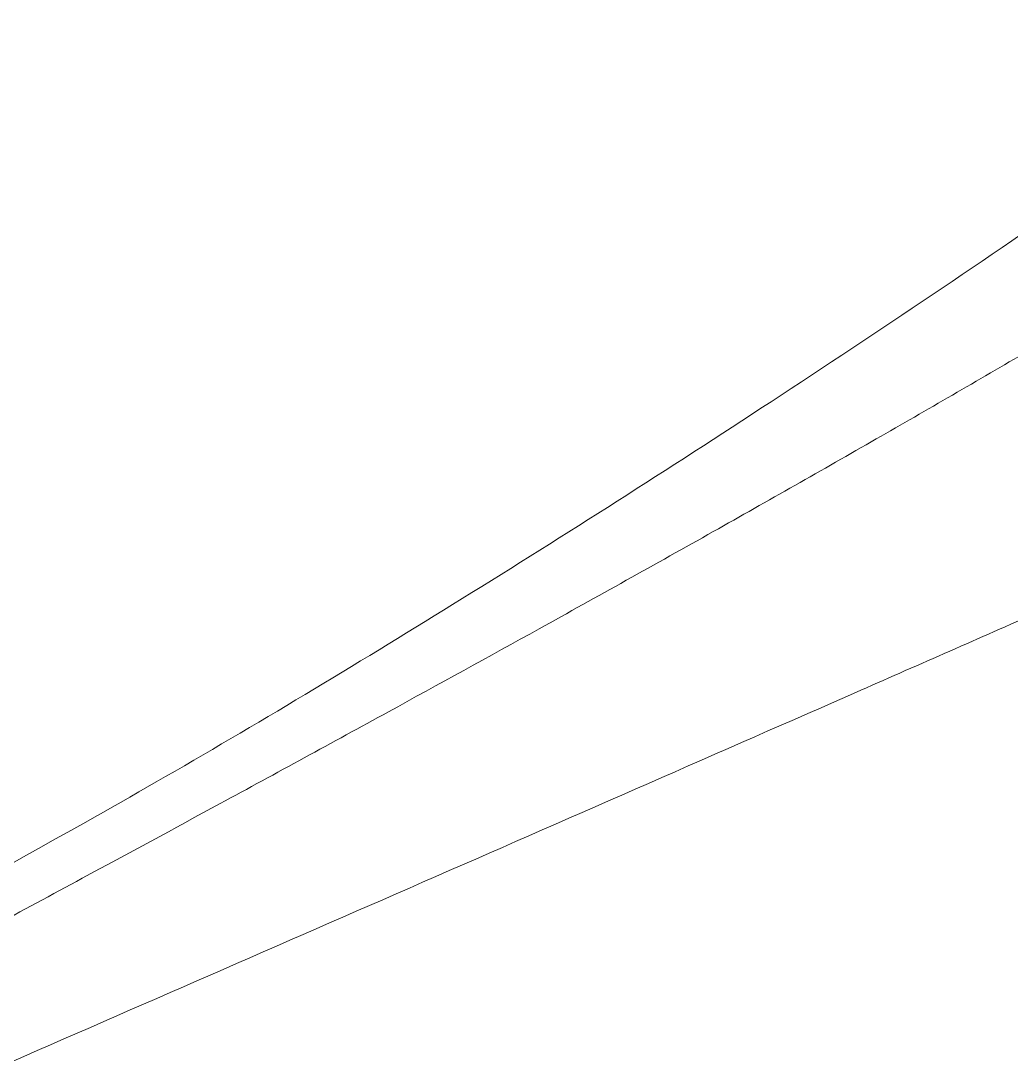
# Model space of a CAD drawing. Extents: x 12.1 to 108.7, y 1 to 80.4.
# Drawn here: x 66.984 to 67.788, y 29.428 to 30.273 of the extents above; entities that cross this region are included whole.
import ezdxf

# ---------------------------------------------------------------- set-up
doc = ezdxf.new("R2010")
doc.units = 0
doc.header["$MEASUREMENT"] = 0
doc.linetypes.add('SLD-Solid', pattern=[0])
doc.layers.add('OBJECT', color=7, linetype='CONTINUOUS')

msp = doc.modelspace()

# ---------------------------------------------------------------- linework, layer by layer
at = {"layer": 'OBJECT', "linetype": 'SLD-Solid', "lineweight": 15}
for points, knots in [([(66.86329, 29.52649), (66.94048, 29.56884), (67.09979, 29.65624), (67.33998, 29.80087), (67.59051, 29.96023), (67.8404, 30.1282), (68.08194, 30.29752), (68.31676, 30.47009), (68.53956, 30.6411), (68.68235, 30.76256), (68.74849, 30.81882)], [0, 0, 0, 0, 0.114559, 0.236447, 0.365773, 0.502629, 0.630669, 0.752538, 0.885365, 1, 1, 1, 1]), ([(68.85523, 30.74977), (68.79176, 30.69293), (68.66419, 30.5787), (68.4589, 30.42436), (68.24504, 30.27712), (68.02646, 30.13829), (67.8356, 30.02396), (67.67591, 29.93151), (67.54349, 29.85635), (67.41131, 29.78264), (67.2777, 29.70916), (67.15395, 29.64173), (67.02189, 29.5703), (66.93552, 29.52382), (66.88645, 29.49741)], [0, 0, 0, 0, 0.11143, 0.22395, 0.332025, 0.445427, 0.555338, 0.61589, 0.680511, 0.749225, 0.808557, 0.874651, 0.928784, 1, 1, 1, 1]), ([(67.81024, 29.79276), (67.76218, 29.77163), (67.48421, 29.64939), (67.20588, 29.52796), (66.97567, 29.42753)], [0, 0, 0, 0, 0.172877, 1, 1, 1, 1])]:
    msp.add_open_spline(points, degree=3, knots=knots, dxfattribs=at)

doc.saveas('drawing.dxf')
